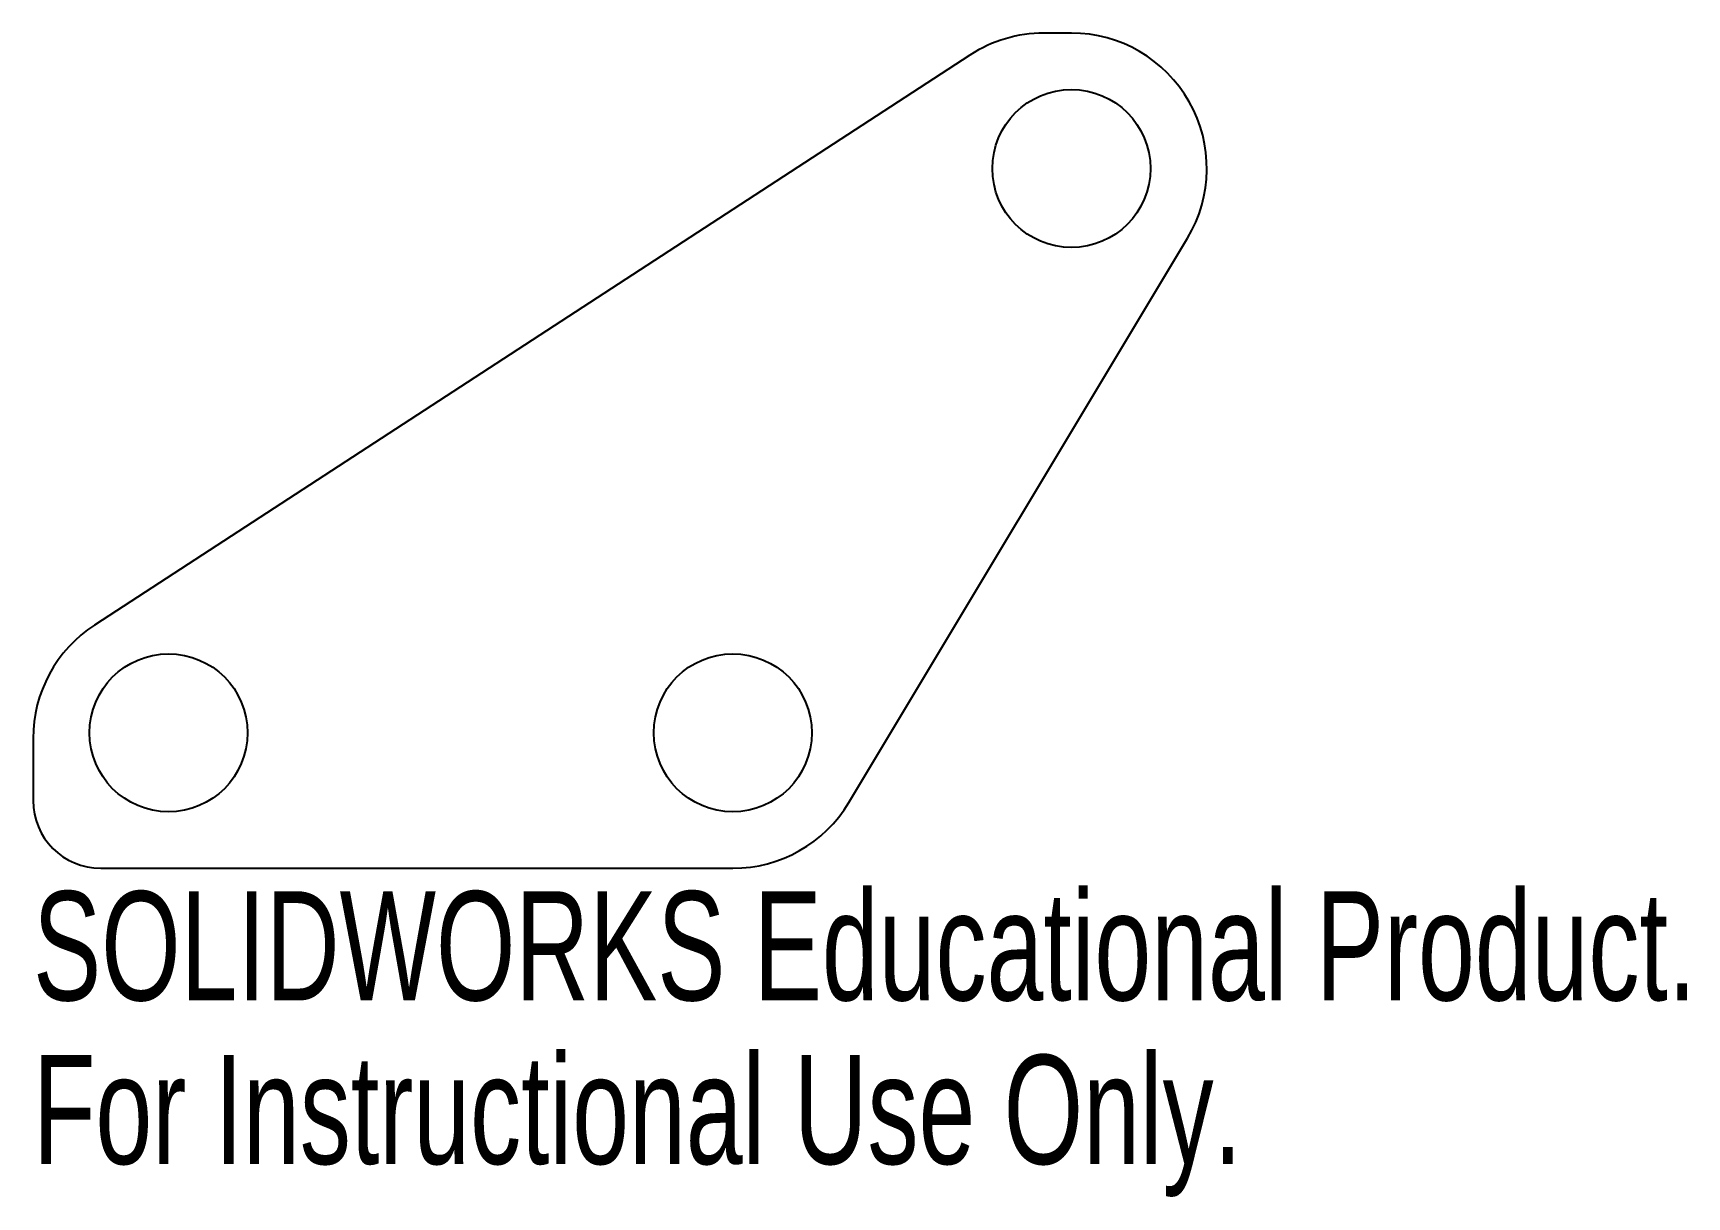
# Model space of a CAD drawing. Header units: millimetres. Extents: x -18.5 to 54.8, y -20.6 to 31.
import ezdxf

# ---------------------------------------------------------------- set-up
doc = ezdxf.new("R2010")
doc.units = ezdxf.units.MM
doc.styles.add('SLDTEXTSTYLE0', font='TXT', dxfattribs={"width": 0.7})

msp = doc.modelspace()

# ---------------------------------------------------------------- linework, layer by layer
at = {"color": 7, "linetype": 'Continuous', "lineweight": 25}
for p, q in [((27.5, 31), (26.281, 31)), ((23.007, 30.028), (-15.774, 4.775)), ((17.645, -3.087), (32.645, 21.913)), ((-18.5, -0.253), (-18.5, -3)), ((-15.5, -6), (12.5, -6))]:
    msp.add_line(p, q, dxfattribs=at)
for centre in [(27.5, 25), (-12.5, 0), (12.5, 0)]:
    msp.add_circle(centre, 3.5, dxfattribs=at)
for centre, radius, start, end in [((26.281, 25), 6, 90, 123.07068), ((27.5, 25), 6, 329.03624, 90), ((-12.5, -0.253), 6, 123.07068, 180), ((-15.5, -3), 3, 180, 270), ((12.5, 0), 6, 270, 329.03624)]:
    msp.add_arc(centre, radius, start, end, dxfattribs=at)

# ---------------------------------------------------------------- texts
at = {"color": 7, "linetype": 'Continuous', "char_height": 4.83362, "attachment_point": 1, "style": 'SLDTEXTSTYLE0'}
for s, insert in [('SOLIDWORKS Educational Product.', (-18.5, -7.02)), ('For Instructional Use Only.', (-18.5, -14.27))]:
    msp.add_mtext(s, dxfattribs=dict(at, insert=insert))

doc.saveas('drawing.dxf')
